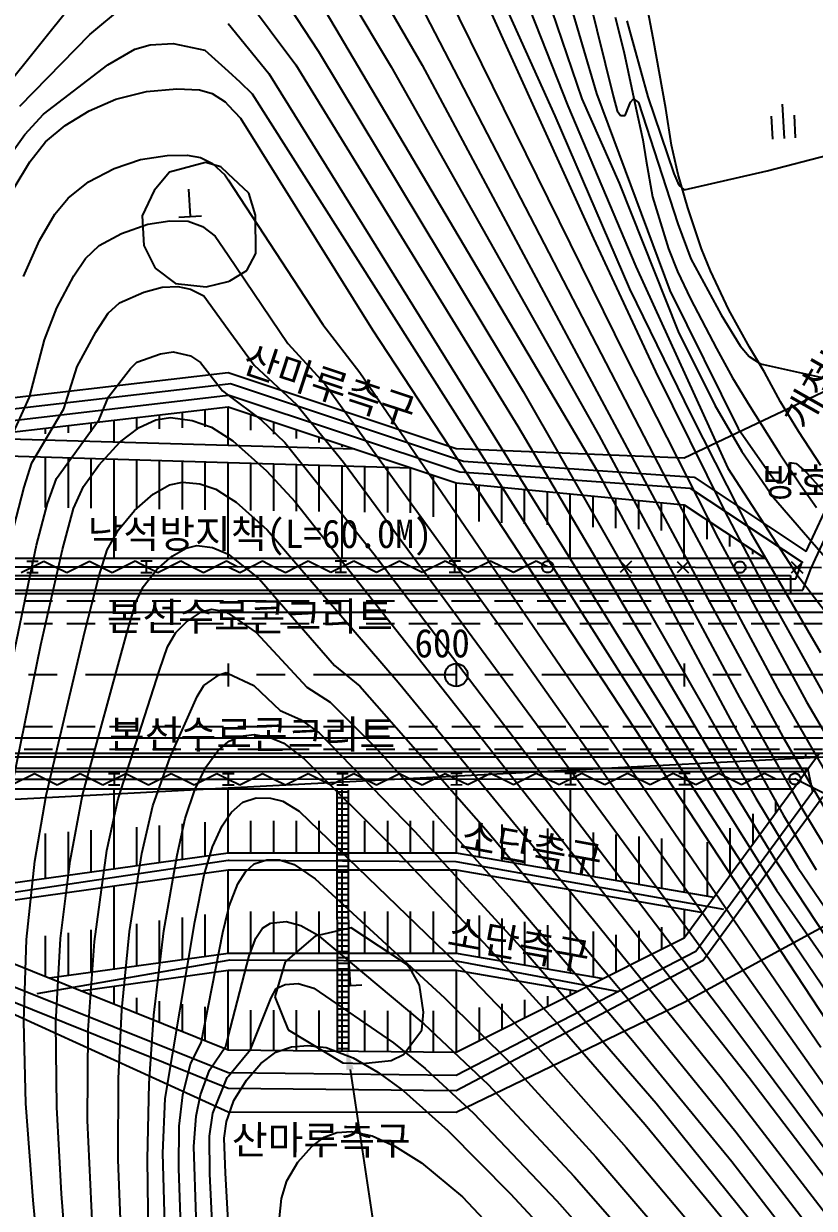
# Model space of a CAD drawing. Header units: millimetres. Extents: x 11366 to 12162, y 1103 to 1810.
# Drawn here: x 11708.9 to 11778.2, y 1427.5 to 1531.3 of the extents above; entities that cross this region are included whole.
import ezdxf
from ezdxf.xclip import XClip

# ---------------------------------------------------------------- set-up
doc = ezdxf.new("R2010")
doc.units = ezdxf.units.MM
doc.header["$LTSCALE"] = 10
doc.header["$MEASUREMENT"] = 0
doc.header["$XCLIPFRAME"] = 2
doc.linetypes.add('CENTER', pattern=[2, 1.25, -0.25, 0.25, -0.25])
doc.linetypes.add('HIDDEN', pattern=[0.375, 0.25, -0.125])
doc.layers.add('TZ-BASE', color=253, linetype='Continuous')
doc.layers.add('TZ-CABL', color=4, linetype='Continuous')
doc.styles.add('HANA', font='GulimChe.ttf')
doc.styles.get("Standard").update_dxf_attribs({"font": 'GulimChe.ttf'})
doc.linetypes.add('I_LINE', pattern='A,3.5,["I",Standard,S=1,R=0,X=-1,Y=-0.5],3.5', length=7)
doc.linetypes.add('ZIGZAG', pattern='A,0.0001,-0.2,[131,ltypeshp.shx,S=0.2,R=0,X=-0.2,Y=0],-0.4,[131,ltypeshp.shx,S=0.2,R=180,X=0.2,Y=0],-0.2', length=0.8001)

# ---------------------------------------------------------------- blocks, each defined once
blk = doc.blocks.new('JD-FFCG5FXDGD4XFS')
at = {"layer": 'TZ-BASE'}
for p, q in [((309.02, 70.06, 80), (313.78, 50.63, 80)), ((307.05, 68.8, 81), (312.3, 50.96, 81)), ((305.21, 67.45, 82), (311.02, 50.48, 82)), ((301.07, 65.82, 84), (308.65, 49, 84)), ((303.33, 66.3, 83), (309.78, 49.86, 83)), ((284.97, 64.22, 90), (307.88, 25.44, 90)), ((282.23, 63.28, 91), (287.94, 54.64, 91)), ((288.52, 62.97, 89), (294.3, 53.28, 89)), ((292.21, 61.72, 88), (297.01, 53.44, 88)), ((280.16, 61.2, 92), (285.94, 53.46, 92)), ((298.69, 60.72, 86), (314.85, 27.93, 86)), ((296.24, 59.94, 87), (320.64, 12.86, 87)), ((260.28, 51.25, 92), (266.43, 58.89, 92)), ((267.87, 56.12, 93), (270.83, 58.56, 93)), ((302.65, 58.89, 85), (312.05, 38.24, 85)), ((317.27, 55.8, 78.26), (316.71, 58.72, 78.26)), ((313.95, 57.64, 76.35), (314.7, 54.62, 76.35)), ((314.96, 57.3, 79), (316.8, 50.65, 79)), ((261.74, 49.83, 93), (267.87, 56.12, 93)), ((280, 57.08, 93), (283.57, 52.71, 93)), ((271.81, 54.84, 94), (273.18, 55.2, 94)), ((273.18, 55.2, 94), (275.17, 55.32, 94)), ((275.17, 55.32, 94), (277.96, 54.73, 94)), ((318.37, 49.62, 78.26), (317.27, 55.8, 78.26)), ((269.45, 53.46, 94), (271.81, 54.84, 94)), ((277.96, 54.73, 94), (280, 52.89, 94)), ((287.94, 54.64, 91), (305.88, 24.85, 91)), ((314.7, 54.62, 76.35), (315.76, 49.68, 76.35)), ((263.81, 49.13, 94), (269.45, 53.46, 94)), ((285.94, 53.46, 92), (305.4, 21.79, 92)), ((294.3, 53.28, 89), (312.51, 21.01, 89)), ((297.01, 53.44, 88), (322.29, 6.24, 88)), ((280, 52.89, 94), (281.03, 51.96, 94)), ((281.03, 51.96, 94), (282.11, 50.91, 94)), ((283.57, 52.71, 93), (322.16, -9.39, 93)), ((270.16, 50.44, 95), (272.84, 51.13, 95)), ((272.84, 51.13, 95), (275.51, 51.37, 95)), ((275.51, 51.37, 95), (277.5, 51.28, 95)), ((277.5, 51.28, 95), (278.61, 50.96, 95)), ((278.61, 50.96, 95), (279.74, 50.21, 95)), ((282.11, 50.91, 94), (320.96, -10.18, 94)), ((312.3, 50.96, 81), (318.73, 33.69, 81)), ((267.81, 49.42, 95), (270.16, 50.44, 95)), ((279.74, 50.21, 95), (280, 49.93, 95)), ((280, 49.93, 95), (281.09, 48.79, 95)), ((309.78, 49.86, 83), (315.74, 35.78, 83)), ((311.02, 50.48, 82), (314.28, 43.09, 82)), ((313.78, 50.63, 80), (314.12, 49.42, 80)), ((314.81, 49.02, 80), (315.27, 50.2, 80)), ((315.27, 50.2, 80), (315.56, 50.48, 80)), ((315.56, 50.48, 80), (315.98, 50.15, 80)), ((315.98, 50.15, 80), (319.44, 39.52, 80)), ((316.8, 50.65, 79), (319.07, 43.93, 79)), ((328.59, 50, 79), (328.75, 47.01, 79)), ((262.18, 47.36, 94), (263.81, 49.13, 94)), ((265.71, 48.14, 95), (267.81, 49.42, 95)), ((281.09, 48.79, 95), (292.67, 30.25, 95)), ((308.65, 49, 84), (315.2, 33.83, 84)), ((314.12, 49.42, 80), (314.42, 49.01, 80)), ((314.42, 49.01, 80), (314.81, 49.02, 80)), ((315.76, 49.68, 76.35), (316.36, 46.88, 76.35)), ((318.87, 46.41, 78.26), (318.37, 49.62, 78.26)), ((327.75, 46.95, 79), (327.65, 48.95, 79)), ((329.75, 47.06, 79), (329.65, 49.06, 79)), ((263.99, 46.7, 95), (265.71, 48.14, 95)), ((260.86, 45.5, 94), (262.18, 47.36, 94)), ((316.36, 46.88, 76.35), (316.67, 45.04, 76.35)), ((262.61, 44.97, 95), (263.99, 46.7, 95)), ((319.45, 43.84, 78.26), (318.87, 46.41, 78.26)), ((261.25, 42.68, 95), (262.61, 44.97, 95)), ((270.02, 44.38, 96), (272.31, 45.15, 96)), ((272.31, 45.15, 96), (274.66, 45.52, 96)), ((274.66, 45.52, 96), (276.41, 45.54, 96)), ((278.01, 44.9, 96.48), (274.86, 44.05, 96.48)), ((276.41, 45.54, 96), (277.59, 45.34, 96)), ((277.59, 45.34, 96), (278.62, 44.82, 96)), ((279.36, 44.51, 96.48), (278.01, 44.9, 96.48)), ((278.62, 44.82, 96), (279.71, 43.83, 96)), ((316.67, 45.04, 76.35), (317.21, 41.89, 76.35)), ((327.28, 44.16, 79), (332.67, 45.58, 79)), ((267.75, 43.2, 96), (270.02, 44.38, 96)), ((274.86, 44.05, 96.48), (273.51, 42.45, 96.48)), ((280, 43.91, 96.48), (279.36, 44.51, 96.48)), ((279.71, 43.83, 96), (280, 43.39, 96)), ((281.83, 42.21, 96.48), (280, 43.91, 96.48)), ((319.07, 43.93, 79), (319.52, 42.92, 79)), ((320.3, 40.94, 78.26), (319.45, 43.84, 78.26)), ((319.98, 42.51, 79), (327.28, 44.16, 79)), ((265.97, 41.79, 96), (267.75, 43.2, 96)), ((276.69, 40.18, 97.49), (276.56, 42.57, 97.49)), ((280, 43.39, 96), (288.31, 30.7, 96)), ((314.28, 43.09, 82), (319.46, 30.09, 82)), ((319.52, 42.92, 79), (319.98, 42.51, 79)), ((264.82, 40.37, 96), (265.97, 41.79, 96)), ((273.51, 42.45, 96.48), (272.48, 40.24, 96.48)), ((282.39, 40.28, 96.48), (281.83, 42.21, 96.48)), ((317.21, 41.89, 76.35), (318.6, 37.33, 76.35)), ((321.52, 37.33, 78.26), (320.3, 40.94, 78.26)), ((263.47, 38.06, 96), (264.82, 40.37, 96)), ((270.64, 38.69, 97), (272.97, 39.5, 97)), ((272.48, 40.24, 96.48), (272.62, 37.64, 96.48)), ((272.97, 39.5, 97), (274.9, 39.79, 97)), ((274.9, 39.79, 97), (276.49, 39.75, 97)), ((275.69, 40.12, 97.49), (277.68, 40.23, 97.49)), ((276.49, 39.75, 97), (277.75, 39.29, 97)), ((282.43, 36.94, 96.48), (282.39, 40.28, 96.48)), ((319.44, 39.52, 80), (320.56, 36.47, 80)), ((268.71, 37.63, 97), (270.64, 38.69, 97)), ((277.75, 39.29, 97), (278.86, 38.46, 97)), ((278.86, 38.46, 97), (280, 36.78, 97)), ((262.07, 34.92, 96), (263.47, 38.06, 96)), ((267.5, 36.49, 97), (268.71, 37.63, 97)), ((272.62, 37.64, 96.48), (273.62, 35.65, 96.48)), ((312.05, 38.24, 85), (317.48, 26.6, 85)), ((266.48, 34.98, 97), (267.5, 36.49, 97)), ((280, 36.78, 97), (285.24, 29.03, 97)), ((281.64, 35.45, 96.48), (282.43, 36.94, 96.48)), ((318.6, 37.33, 76.35), (319.39, 35.34, 76.35)), ((320.56, 36.47, 80), (323.23, 31.54, 80)), ((322.31, 35.4, 78.26), (321.52, 37.33, 78.26)), ((273.62, 35.65, 96.48), (275.4, 34.29, 96.48)), ((280.15, 34.52, 96.48), (281.64, 35.45, 96.48)), ((315.74, 35.78, 83), (323.83, 18.12, 83)), ((319.39, 35.34, 76.35), (320.55, 32.97, 76.35)), ((323.91, 32, 78.26), (322.31, 35.4, 78.26)), ((264.98, 32.18, 97), (266.48, 34.98, 97)), ((275.4, 34.29, 96.48), (278.08, 34, 96.48)), ((278.08, 34, 96.48), (280, 34.48, 96.48)), ((280, 34.48, 96.48), (280.15, 34.52, 96.48)), ((270.48, 32.6, 98), (272.6, 33.54, 98)), ((272.6, 33.54, 98), (274.23, 33.97, 98)), ((274.23, 33.97, 98), (275.6, 34.05, 98)), ((275.6, 34.05, 98), (276.7, 33.8, 98)), ((276.7, 33.8, 98), (277.86, 33.23, 98)), ((277.86, 33.23, 98), (280, 30.28, 98)), ((315.2, 33.83, 84), (320.59, 22.77, 84)), ((318.73, 33.69, 81), (324.72, 21.59, 81)), ((263.9, 29.37, 97), (264.98, 32.18, 97)), ((269.49, 31.7, 98), (270.48, 32.6, 98)), ((320.55, 32.97, 76.35), (322.83, 28.6, 76.35)), ((268.41, 30.04, 98), (269.49, 31.7, 98)), ((323.23, 31.54, 80), (324.9, 28.85, 80)), ((325.72, 28.73, 78.26), (323.91, 32, 78.26)), ((280, 30.28, 98), (282.29, 27.13, 98)), ((288.31, 30.7, 96), (291.55, 26.51, 96)), ((292.67, 30.25, 95), (340.01, -41.79, 95)), ((262.58, 24.34, 97), (263.9, 29.37, 97)), ((266.76, 27.02, 98), (268.41, 30.04, 98)), ((319.46, 30.09, 82), (322.68, 23.63, 82)), ((272, 27.42, 99), (274.08, 28.14, 99)), ((274.08, 28.14, 99), (275.19, 28.3, 99)), ((275.19, 28.3, 99), (276.69, 27.95, 99)), ((285.24, 29.03, 97), (288.49, 25.52, 97)), ((320, 19.02), (340, 28.52)), ((320, 19.02), (340, 28.52)), ((322.83, 28.6, 76.35), (324.24, 26.03, 76.35)), ((324.9, 28.85, 80), (325.69, 27.89, 80)), ((327.02, 26.53, 78.26), (325.72, 28.73, 78.26)), ((265.6, 23.31, 98), (266.76, 27.02, 98)), ((271.45, 26.86, 99), (272, 27.42, 99)), ((276.69, 27.95, 99), (277.57, 27.39, 99)), ((277.57, 27.39, 99), (279.52, 24.89, 99)), ((282.29, 27.13, 98), (285.99, 23.7, 98)), ((314.85, 27.93, 86), (322.96, 11.95, 86)), ((325.69, 27.89, 80), (326.68, 27.25, 80)), ((326.68, 27.25, 80), (332.21, 26.02, 80)), ((260, 24.17), (280, 26.5)), ((260, 24.17), (280, 26.5)), ((269.52, 24.37, 99), (271.45, 26.86, 99)), ((280, 26.5), (300, 19.84)), ((280, 26.5), (300, 19.84)), ((280, 26.5), (280, 26.5)), ((280, 26.5), (280, 26.5)), ((291.55, 26.51, 96), (331.98, -32.62, 96)), ((317.48, 26.6, 85), (323.46, 14.49, 85)), ((324.24, 26.03, 76.35), (325.76, 23.54, 76.35)), ((328.43, 23.92, 78.26), (327.02, 26.53, 78.26)), ((258.76, 23.04), (280, 25.52)), ((280, 25.52), (280.21, 25.54)), ((280.21, 25.54), (300.63, 18.74)), ((288.49, 25.52, 97), (304.15, 3.83, 97)), ((307.88, 25.44, 90), (312.27, 18.02, 90)), ((259.38, 22.1), (280, 24.51)), ((260.37, 19.42, 97), (262.58, 24.34, 97)), ((268.71, 22.38, 99), (269.52, 24.37, 99)), ((279.52, 24.89, 99), (280, 24.53, 99)), ((280, 24.53, 99), (282.91, 22.34, 99)), ((280, 24.51), (280.1, 24.52)), ((280.1, 24.52), (300.31, 17.79)), ((305.88, 24.85, 91), (326.28, -10.78, 91)), ((330.05, 21.31, 78.26), (328.43, 23.92, 78.26)), ((330.69, 10.82), (336.83, 24.07)), ((260, 21.17), (280, 23.5)), ((262.8, 18.6, 98), (265.6, 23.31, 98)), ((276, 21.64), (276, 23.04)), ((278, 21.73), (278, 23.27)), ((280, 20.13), (280, 23.5)), ((280, 20.13), (280, 23.5)), ((280, 23.5), (300, 16.84)), ((280, 23.5), (280, 23.5)), ((282, 21.45), (282, 22.84)), ((285.99, 23.7, 98), (290.11, 18.66, 98)), ((322.68, 23.63, 82), (325.04, 19.58, 82)), ((325.76, 23.54, 76.35), (328.39, 19.38, 76.35)), ((331.11, 9.35), (337.74, 23.65)), ((264.95, 17.21, 99), (268.71, 22.38, 99)), ((266, 21.21), (266, 21.87)), ((268, 21.29), (268, 22.1)), ((270, 20.43), (270, 22.34)), ((272, 21.47), (272, 22.57)), ((272.19, 21.67, 100), (273.66, 22.35, 100)), ((273.66, 22.35, 100), (274.95, 22.55, 100)), ((274, 21.56), (274, 22.8)), ((274.95, 22.55, 100), (276.84, 22.29, 100)), ((276.84, 22.29, 100), (278.55, 21.7, 100)), ((282.91, 22.34, 99), (284.97, 20.38, 99)), ((284, 21.09), (284, 22.17)), ((320.59, 22.77, 84), (325.84, 12.45, 84)), ((264, 21.12), (264, 21.64)), ((270.52, 20.39, 100), (272.19, 21.67, 100)), ((278.55, 21.7, 100), (280, 20.78, 100)), ((280, 20.78, 100), (280.43, 20.51, 100)), ((286, 20.73), (286, 21.5)), ((288, 20.37), (288, 20.84)), ((305.4, 21.79, 92), (324, -9.67, 92)), ((312.51, 21.01, 89), (324.85, -1.96, 89)), ((324.72, 21.59, 81), (327.03, 18.29, 81)), ((331.98, 18.34, 78.26), (330.05, 21.31, 78.26)), ((259.75, 20.73), (280, 20.13)), ((259.75, 20.73), (280, 20.13)), ((268.67, 18.39, 100), (270.52, 20.39, 100)), ((280, 20.13), (291.1, 19.8)), ((280, 20.13), (291.1, 19.8)), ((280.43, 20.51, 100), (283.36, 17.88, 100)), ((284.97, 20.38, 99), (292.78, 10.61, 99)), ((290, 20), (290, 20.17)), ((300, 19.84), (320, 19.02)), ((300, 19.84), (320, 19.02)), ((258.92, 19.25), (280, 18.63)), ((258.92, 19.25), (280, 18.63)), ((264, 14.67), (264, 19.1)), ((266, 14.64), (266, 19.04)), ((268, 14.61), (268, 18.98)), ((270, 10.23), (270, 18.93)), ((272, 14.55), (272, 18.87)), ((274, 14.52), (274, 18.81)), ((276, 14.49), (276, 18.75)), ((278, 14.46), (278, 18.69)), ((300.63, 18.74), (320.86, 17.34)), ((325.04, 19.58, 82), (327.81, 15.55, 82)), ((328.39, 19.38, 76.35), (330.2, 16.66, 76.35)), ((262.11, 16.45, 98), (262.8, 18.6, 98)), ((267.32, 16.51, 100), (268.67, 18.39, 100)), ((280, 10.23), (280, 18.63)), ((280, 10.23), (280, 18.63)), ((280, 18.63), (296.05, 18.16)), ((280, 18.63), (296.05, 18.16)), ((282, 14.41), (282, 18.57)), ((283.36, 17.88, 100), (285.89, 15.18, 100)), ((284, 14.38), (284, 18.51)), ((286, 14.35), (286, 18.45)), ((288, 14.32), (288, 18.4)), ((290, 10.23), (290, 18.34)), ((290.11, 18.66, 98), (320.37, -22.4, 98)), ((292, 14.26), (292, 18.28)), ((294, 14.23), (294, 18.22)), ((296, 14.2), (296, 18.17)), ((300.31, 17.79), (320.52, 16.37)), ((312.27, 18.02, 90), (324.01, -3.87, 90)), ((323.83, 18.12, 83), (329.88, 8.81, 83)), ((327.03, 18.29, 81), (327.95, 17.05, 81)), ((328.91, 17.1, 81), (329.2, 17.76, 81)), ((329.17, 18.29, 81), (329.26, 18.62, 81)), ((329.2, 17.76, 81), (329.17, 18.29, 81)), ((329.26, 18.62, 81), (329.8, 18.54, 81)), ((329.8, 18.54, 81), (330.7, 17.73, 81)), ((330.7, 17.73, 81), (338.53, 9.05, 81)), ((264.17, 15.01, 99), (264.95, 17.21, 99)), ((273.44, 15.85, 101), (274.87, 16.65, 101)), ((274.87, 16.65, 101), (275.99, 16.9, 101)), ((275.99, 16.9, 101), (277.51, 16.75, 101)), ((277.51, 16.75, 101), (278.92, 16.28, 101)), ((298, 13.87), (298, 17.51)), ((300, 10.23), (300, 16.84)), ((300, 16.84), (320, 14.91)), ((302, 13.44), (302, 16.65)), ((320.86, 17.34), (330.69, 10.82)), ((327.95, 17.05, 81), (328.17, 16.85, 81)), ((328.17, 16.85, 81), (328.6, 16.87, 81)), ((328.6, 16.87, 81), (328.91, 17.1, 81)), ((330.2, 16.66, 76.35), (331.59, 14.67, 76.35)), ((260.98, 12.04, 98), (262.11, 16.45, 98)), ((266.45, 14.6, 100), (267.32, 16.51, 100)), ((271.79, 14.42, 101), (273.44, 15.85, 101)), ((278.92, 16.28, 101), (280, 15.59, 101)), ((280, 15.59, 101), (280.72, 15.13, 101)), ((304, 13.34), (304, 16.45)), ((306, 13.25), (306, 16.26)), ((308, 13.15), (308, 16.07)), ((310, 10.23), (310, 15.88)), ((312, 12.96), (312, 15.68)), ((320.52, 16.37), (330.32, 9.87)), ((263.21, 11.37, 99), (264.17, 15.01, 99)), ((265.49, 10.98, 100), (266.45, 14.6, 100)), ((280.72, 15.13, 101), (283.43, 12.72, 101)), ((285.89, 15.18, 100), (325.66, -35.25, 100)), ((314, 12.86), (314, 15.49)), ((316, 12.77), (316, 15.3)), ((318, 12.67), (318, 15.1)), ((320, 10.23), (320, 14.91)), ((320, 14.91), (327.06, 10.23)), ((327.81, 15.55, 82), (335.44, 6.75, 82)), ((270.38, 12.72, 101), (271.79, 14.42, 101)), ((322, 11.91), (322, 13.59)), ((323.46, 14.49, 85), (327.53, 6.72, 85)), ((269.41, 10.95, 101), (270.38, 12.72, 101)), ((283.43, 12.72, 101), (294.91, -0.62, 101)), ((320.64, 12.86, 87), (328.38, -1.56, 87)), ((280, -9.9), (700, 12.04)), ((322.96, 11.95, 86), (330.71, -2.36, 86)), ((324, 11.25), (324, 12.26)), ((325.84, 12.45, 84), (331.95, 1.96, 84)), ((261.04, 1.01, 99), (263.21, 11.37, 99)), ((263.59, 2.64, 100), (265.49, 10.98, 100)), ((268.7, 8.71, 101), (269.41, 10.95, 101)), ((273.75, 9.25, 102), (275.11, 10.41, 102)), ((275.11, 10.41, 102), (276.33, 11.11, 102)), ((276.33, 11.11, 102), (277.27, 11.34, 102)), ((277.27, 11.34, 102), (278.64, 11.17, 102)), ((278.64, 11.17, 102), (279.96, 10.61, 102)), ((279.96, 10.61, 102), (280, 10.58, 102)), ((280, 10.58, 102), (282.73, 8.41, 102)), ((292.78, 10.61, 99), (323.9, -30.25, 99)), ((326, 10.58), (326, 10.93)), ((253.84, 10.23), (280, 10.23)), ((263.85, 9.95), (261.85, 8.95)), ((263.35, 9.95), (262.35, 9.95)), ((262.85, 8.95), (262.85, 9.95)), ((264.85, 9.45), (263.85, 9.95)), ((265.85, 8.95), (264.85, 9.45)), ((267.85, 9.95), (265.85, 8.95)), ((268.85, 9.45), (267.85, 9.95)), ((269.85, 8.95), (268.85, 9.45)), ((271.85, 9.96), (269.85, 8.95)), ((272.85, 9.46), (271.85, 9.96)), ((273.35, 9.96), (272.35, 9.96)), ((272.85, 8.96), (272.85, 9.96)), ((273.85, 8.96), (272.85, 9.46)), ((275.85, 9.96), (273.85, 8.96)), ((276.85, 9.46), (275.85, 9.96)), ((277.85, 8.96), (276.85, 9.46)), ((279.85, 9.96), (277.85, 8.96)), ((280.85, 9.46), (279.85, 9.96)), ((280, 10.23), (327.06, 10.23)), ((281.02, 8.96), (280.02, 9.46)), ((283.02, 9.96), (281.02, 8.96)), ((284.02, 9.46), (283.02, 9.96)), ((285.02, 8.96), (284.02, 9.46)), ((287.02, 9.97), (285.02, 8.96)), ((288.02, 9.47), (287.02, 9.97)), ((289.02, 8.97), (288.02, 9.47)), ((291.02, 9.97), (289.02, 8.97)), ((290.38, 9.97), (289.38, 9.97)), ((289.88, 8.97), (289.88, 9.97)), ((292.02, 9.47), (291.02, 9.97)), ((293.02, 8.97), (292.02, 9.47)), ((295.02, 9.97), (293.02, 8.97)), ((296.02, 9.47), (295.02, 9.97)), ((297.02, 8.97), (296.02, 9.47)), ((299.02, 9.97), (297.02, 8.97)), ((300.02, 9.47), (299.02, 9.97)), ((300.38, 9.97), (299.38, 9.97)), ((299.88, 8.97), (299.88, 9.97)), ((301.02, 8.97), (300.02, 9.47)), ((303.02, 9.98), (301.02, 8.97)), ((304.02, 9.48), (303.02, 9.98)), ((305.02, 8.98), (304.02, 9.48)), ((307.02, 9.98), (305.02, 8.98)), ((308.02, 9.48), (307.02, 9.98)), ((314.38, 9.97), (315.38, 8.96)), ((315.38, 9.96), (314.38, 8.97)), ((320.38, 9.95), (319.38, 8.95)), ((319.38, 9.95), (320.38, 8.95)), ((329.38, 9.93), (330.38, 8.92)), ((330.38, 9.92), (329.38, 8.93)), ((329.77, 8.43), (330.32, 9.87)), ((330.38, 7.43), (331.11, 9.35)), ((252.82, 8.43), (280, 8.43)), ((252.99, 8.73), (280, 8.73)), ((263.35, 8.95), (262.35, 8.95)), ((267.44, 3.8, 101), (268.7, 8.71, 101)), ((273.35, 8.96), (272.35, 8.96)), ((272.56, 7.71, 102), (273.75, 9.25, 102)), ((280, 8.73), (329.32, 8.73)), ((280, 8.43), (329.77, 8.43)), ((282.73, 8.41, 102), (289.34, 0.83, 102)), ((290.38, 8.97), (289.38, 8.97)), ((300.38, 8.97), (299.38, 8.97)), ((329.32, 8.73), (329.32, 7.13)), ((329.88, 8.81, 83), (335.62, 1.3, 83)), ((252.62, 7.43), (280, 7.43)), ((271.95, 6.43, 102), (272.56, 7.71, 102)), ((280, 7.43), (330.38, 7.43)), ((0, 7.11), (280, 7.13)), ((271.11, 3.65, 102), (271.95, 6.43, 102)), ((280, 7.13), (601.06, 7.14)), ((322.29, 6.24, 88), (328.64, -5.41, 88)), ((327.53, 6.72, 85), (333.45, -3.89, 85)), ((276.36, 4.67, 103), (277.68, 5.52, 103)), ((277.68, 5.52, 103), (278.54, 5.78, 103)), ((278.54, 5.78, 103), (279.77, 5.56, 103)), ((279.77, 5.56, 103), (280, 5.41, 103)), ((280, 5.41, 103), (282.47, 3.71, 103)), ((275.42, 3.72, 103), (276.36, 4.67, 103)), ((264.05, -10.57, 101), (267.44, 3.8, 101)), ((267.23, -10.54, 102), (271.11, 3.65, 102)), ((274.7, 2.46, 103), (275.42, 3.72, 103)), ((282.47, 3.71, 103), (286.89, -1.07, 103)), ((304.15, 3.83, 97), (334.41, -38.99, 97)), ((260.42, -12.88, 100), (263.59, 2.64, 100)), ((274, 0.42, 103), (274.7, 2.46, 103)), ((270.35, -10.84, 103), (274, 0.42, 103)), ((277.86, -0.91, 104), (279.23, 0.01, 104)), ((279.23, 0.01, 104), (279.82, 0.21, 104)), ((279.82, 0.21, 104), (280, 0.13, 104)), ((280, 1), (280, -1)), ((280, 1), (280, -1)), ((280, 0.13, 104), (282.26, -0.93, 104)), ((289.34, 0.83, 102), (291.55, -0.97, 102)), ((300, 1), (300, -1)), ((320, 1), (320, -1)), ((277.3, -1.88, 104), (277.86, -0.91, 104)), ((282.26, -0.93, 104), (284.56, -3.11, 104)), ((291.55, -0.97, 102), (302.59, -13.55, 102)), ((294.91, -0.62, 101), (312.05, -21.44, 101)), ((274.91, -7.2, 104), (277.3, -1.88, 104)), ((286.89, -1.07, 103), (288.95, -2.37, 103)), ((324.85, -1.96, 89), (330.21, -11.52, 89)), ((328.38, -1.56, 87), (333.97, -11.28, 87)), ((288.95, -2.37, 103), (293.02, -6.44, 103)), ((330.71, -2.36, 86), (336.81, -12.76, 86)), ((284.56, -3.11, 104), (286.34, -3.89, 104)), ((286.34, -3.89, 104), (287.98, -5.07, 104)), ((324.01, -3.87, 90), (328.7, -12.31, 90)), ((287.98, -5.07, 104), (296.36, -13.7, 104)), ((279.1, -6.64, 105), (280, -5.87, 105)), ((280, -5.87, 105), (280.08, -5.8, 105)), ((280.08, -5.8, 105), (281.09, -5.35, 105)), ((281.09, -5.35, 105), (282.29, -5.23, 105)), ((282.29, -5.23, 105), (283.69, -5.47, 105)), ((283.69, -5.47, 105), (284.88, -5.97, 105)), ((284.88, -5.97, 105), (286.67, -7.35, 105)), ((328.64, -5.41, 88), (333.95, -14.52, 88)), ((280, -6.87), (0, -6.88)), ((212, -7.17), (280, -7.17)), ((273.39, -11.46, 104), (274.91, -7.2, 104)), ((278.04, -8.08, 105), (279.1, -6.64, 105)), ((600.89, -6.85), (280, -6.87)), ((280, -7.17), (331.61, -7.17)), ((293.02, -6.44, 103), (304.85, -19.64, 103)), ((320, -23.02), (331.83, -6.87)), ((330.66, -7.17), (330.66, -6.87)), ((212, -8.17), (280, -8.17)), ((277.09, -10.05, 105), (278.04, -8.08, 105)), ((280, -8.17), (330.8, -8.17)), ((286.67, -7.35, 105), (294.41, -15.06, 105)), ((330.66, -8.47), (330.66, -8.17)), ((330.8, -8.17), (331.23, -10.23)), ((212, -8.47), (280, -8.47)), ((261.02, -9.62), (263.02, -8.62)), ((263.02, -8.62), (264.02, -9.12)), ((264.02, -9.12), (265.02, -9.62)), ((265.02, -9.62), (267.02, -8.62)), ((267.02, -8.62), (268.02, -9.12)), ((268.02, -9.12), (269.02, -9.62)), ((269.02, -9.62), (271.02, -8.62)), ((269.52, -8.62), (270.52, -8.62)), ((270.02, -8.62), (270.02, -9.62)), ((271.02, -8.62), (272.02, -9.12)), ((272.02, -9.12), (273.02, -9.62)), ((273.02, -9.62), (275.02, -8.62)), ((275.02, -8.62), (276.02, -9.12)), ((276.02, -9.12), (277.02, -9.62)), ((277.02, -9.62), (279.02, -8.62)), ((279.02, -8.62), (280.02, -9.12)), ((279.52, -8.62), (280.52, -8.62)), ((280, -8.47), (330.66, -8.47)), ((280.02, -8.62), (280.02, -9.62)), ((280.02, -9.12), (281.02, -9.62)), ((281.02, -9.62), (283.02, -8.62)), ((283.02, -8.62), (284.02, -9.12)), ((284.02, -9.12), (285.02, -9.62)), ((285.02, -9.62), (287.02, -8.62)), ((287.02, -8.62), (288.02, -9.12)), ((288.02, -9.12), (289.02, -9.62)), ((289.02, -9.62), (291.02, -8.62)), ((289.52, -8.62), (290.52, -8.62)), ((290.02, -8.62), (290.02, -9.62)), ((291.02, -8.62), (292.02, -9.12)), ((292.02, -9.12), (293.02, -9.62)), ((293.02, -9.62), (295.02, -8.62)), ((295.02, -8.62), (296.02, -9.12)), ((296.02, -9.12), (297.02, -9.62)), ((297.02, -9.62), (299.02, -8.62)), ((299.02, -8.62), (300.02, -9.12)), ((299.52, -8.62), (300.52, -8.61)), ((300.02, -8.62), (300.02, -9.62)), ((300.02, -9.12), (301.02, -9.61)), ((301.02, -9.61), (303.02, -8.61)), ((303.02, -8.61), (304.02, -9.11)), ((304.02, -9.11), (305.02, -9.61)), ((305.02, -9.61), (307.02, -8.61)), ((307.02, -8.61), (308.02, -9.11)), ((308.02, -9.11), (309.02, -9.61)), ((309.02, -9.61), (311.02, -8.61)), ((309.52, -8.61), (310.52, -8.61)), ((310.02, -8.61), (310.02, -9.61)), ((311.02, -8.61), (312.02, -9.11)), ((312.02, -9.11), (313.02, -9.61)), ((313.02, -9.61), (315.02, -8.61)), ((315.02, -8.61), (316.02, -9.11)), ((316.02, -9.11), (317.02, -9.61)), ((317.02, -9.61), (319.02, -8.61)), ((319.02, -8.61), (320.02, -9.11)), ((319.52, -8.61), (320.52, -8.61)), ((320.02, -8.61), (320.02, -9.61)), ((320.02, -9.11), (321.02, -9.61)), ((321.02, -9.61), (323.02, -8.61)), ((323.02, -8.61), (324.02, -9.11)), ((324.02, -9.11), (325.02, -9.61)), ((325.02, -9.61), (327.02, -8.61)), ((327.02, -8.61), (328.02, -9.11)), ((0, -24.52), (280, -9.9)), ((233.23, -9.97), (280, -9.97)), ((269.52, -9.62), (270.52, -9.62)), ((270, -16.97), (270, -9.97)), ((276.23, -12.57, 105), (277.09, -10.05, 105)), ((279.52, -9.62), (280.52, -9.62)), ((280, -15.57), (280, -9.97)), ((280, -15.57), (280, -9.97)), ((280, -9.97), (329.56, -9.97)), ((289.52, -9.62), (290.52, -9.62)), ((289.52, -9.97), (289.55, -32.94)), ((289.52, -10.24), (290.52, -10.24)), ((290, -15.57), (290, -9.97)), ((290.52, -9.97), (290.55, -32.95)), ((299.52, -9.62), (300.52, -9.61)), ((300, -9.97), (300, -15.57)), ((309.52, -9.61), (310.52, -9.61)), ((310, -9.97), (310, -17.29)), ((319.52, -9.61), (320.52, -9.61)), ((320, -9.97), (320, -19.02)), ((320.96, -10.18, 94), (329.65, -23.61, 94)), ((321, -24.2), (331.23, -10.23)), ((322.16, -9.39, 93), (328.09, -18.86, 93)), ((324, -9.67, 92), (328.07, -16.38, 92)), ((263.05, -16.3, 101), (264.05, -10.57, 101)), ((266.14, -16.3, 102), (267.23, -10.54, 102)), ((269.38, -15.39, 103), (270.35, -10.84, 103)), ((280.29, -12.02, 106), (281.28, -11.15, 106)), ((281.28, -11.15, 106), (282.45, -10.77, 106)), ((282.45, -10.77, 106), (283.72, -10.78, 106)), ((283.72, -10.78, 106), (284.79, -11.07, 106)), ((284.79, -11.07, 106), (286.22, -11.92, 106)), ((289.52, -10.74), (290.52, -10.74)), ((289.52, -11.24), (290.52, -11.24)), ((321.66, -24.98), (332.15, -10.66)), ((326.28, -10.78, 91), (329.92, -16.83, 91)), ((328, -10.94), (328, -12.1)), ((272.45, -15.64, 104), (273.39, -11.46, 104)), ((279.47, -13.21, 106), (280, -12.44, 106)), ((280, -12.44, 106), (280.29, -12.02, 106)), ((286.22, -11.92, 106), (300.78, -25.97, 106)), ((289.52, -11.74), (290.52, -11.74)), ((289.52, -12.24), (290.52, -12.24)), ((326, -12.18), (326, -14.83)), ((328.7, -12.31, 90), (331.57, -17.08, 90)), ((330.21, -11.52, 89), (333.19, -16.47, 89)), ((272, -16.69), (272, -13.33)), ((274, -16.41), (274, -13.19)), ((275.53, -15.79, 105), (276.23, -12.57, 105)), ((276, -16.13), (276, -13.05)), ((278, -15.85), (278, -12.91)), ((278.64, -15.05, 106), (279.47, -13.21, 106)), ((282, -15.57), (282, -12.77)), ((284, -15.57), (284, -12.77)), ((286, -15.57), (286, -12.77)), ((288, -15.57), (288, -12.77)), ((289.52, -12.74), (290.52, -12.74)), ((289.52, -13.24), (290.52, -13.24)), ((292, -15.57), (292, -12.77)), ((294, -15.57), (294, -12.77)), ((296, -15.57), (296, -12.77)), ((298, -15.57), (298, -12.77)), ((302, -12.94), (302, -15.91)), ((304, -13.11), (304, -16.26)), ((306, -13.29), (306, -16.6)), ((308, -13.46), (308, -16.95)), ((324, -13.42), (324, -17.56)), ((264, -17.81), (264, -13.89)), ((266, -17.53), (266, -13.75)), ((268, -17.25), (268, -13.61)), ((289.52, -13.74), (290.52, -13.74)), ((289.52, -14.24), (290.52, -14.24)), ((296.36, -13.7, 104), (306.27, -24.53, 104)), ((302.59, -13.55, 102), (314.83, -28.11, 102)), ((312, -13.8), (312, -17.64)), ((314, -13.98), (314, -17.98)), ((316, -14.15), (316, -18.33)), ((318, -14.32), (318, -18.67)), ((252.3, -19.45), (280, -15.57)), ((268.28, -23.36, 103), (269.38, -15.39, 103)), ((277.91, -17.5, 106), (278.64, -15.05, 106)), ((280, -15.57), (300, -15.57)), ((289.52, -14.74), (290.52, -14.74)), ((289.53, -15.24), (290.53, -15.24)), ((294.41, -15.06, 105), (302.43, -23.46, 105)), ((322, -14.66), (322, -19.36)), ((251.58, -20.48), (280, -16.23)), ((262.32, -23.17, 101), (263.05, -16.3, 101)), ((265.31, -23.09, 102), (266.14, -16.3, 102)), ((271.37, -22.48, 104), (272.45, -15.64, 104)), ((274.38, -22.41, 105), (275.53, -15.79, 105)), ((280, -16.23), (280.1, -16.22)), ((280.1, -16.22), (299.96, -16.34)), ((281.54, -17.24, 107), (282.3, -16.55, 107)), ((282.3, -16.55, 107), (283.4, -16.21, 107)), ((283.4, -16.21, 107), (284.52, -16.2, 107)), ((284.52, -16.2, 107), (285.78, -16.61, 107)), ((289.53, -15.74), (290.53, -15.74)), ((289.53, -16.24), (290.53, -16.24)), ((299.96, -16.34), (323.44, -20.52)), ((300, -15.57), (322.6, -19.47)), ((328.07, -16.38, 92), (332.44, -22.98, 92)), ((254.09, -20.7), (280, -17.07)), ((277.09, -21.63, 106), (277.91, -17.5, 106)), ((280, -24.36), (280, -17.07)), ((280, -24.36), (280, -17.07)), ((280, -17.07), (300, -17.07)), ((280.86, -18.29, 107), (281.54, -17.24, 107)), ((285.78, -16.61, 107), (287.64, -17.86, 107)), ((289.53, -16.74), (290.53, -16.74)), ((289.53, -17.24), (290.53, -17.24)), ((290, -24.36), (290, -17.07)), ((300, -17.07), (300, -24.36)), ((300, -17.07), (321.63, -20.8)), ((329.92, -16.83, 91), (334.19, -23.14, 91)), ((270, -25.76), (270, -18.47)), ((280.09, -20.27, 107), (280.86, -18.29, 107)), ((287.64, -17.86, 107), (298.97, -28.28, 107)), ((289.53, -17.74), (290.53, -17.74)), ((289.53, -18.24), (290.53, -18.24)), ((320, -28.68), (340, -17.78)), ((320, -28.68), (340, -17.78)), ((289.53, -18.74), (290.53, -18.74)), ((289.53, -19.24), (290.53, -19.24)), ((304.85, -19.64, 103), (315.47, -32.03, 103)), ((310, -18.79), (310, -26.08)), ((328.09, -18.86, 93), (361.17, -66.57, 93)), ((279.54, -22.56, 107), (280, -20.63, 107)), ((280, -20.63, 107), (280.09, -20.27, 107)), ((282, -24.36), (282, -20.71)), ((284, -24.36), (284, -20.71)), ((286, -24.36), (286, -20.71)), ((288, -24.36), (288, -20.71)), ((289.53, -19.74), (290.53, -19.74)), ((289.53, -20.24), (290.53, -20.24)), ((289.53, -20.74), (290.53, -20.74)), ((292, -24.36), (292, -20.71)), ((294, -24.36), (294, -20.71)), ((296, -24.36), (296, -20.71)), ((298, -24.36), (298, -20.71)), ((320, -20.52), (320, -23.02)), ((272, -25.48), (272, -21.79)), ((274, -25.2), (274, -21.52)), ((274.49, -37.11, 106), (277.09, -21.63, 106)), ((276, -24.92), (276, -21.25)), ((278, -24.64), (278, -20.98)), ((283.01, -22.19, 108), (283.71, -21.76, 108)), ((283.71, -21.76, 108), (285.08, -21.6, 108)), ((285.08, -21.6, 108), (286.37, -21.95, 108)), ((289.53, -21.24), (290.53, -21.24)), ((289.54, -21.74), (290.54, -21.74)), ((302, -21.06), (302, -24.7)), ((304, -21.34), (304, -25.05)), ((306, -21.62), (306, -25.39)), ((312.05, -21.44, 101), (323.22, -35.29, 101)), ((266, -26.32), (266, -22.6)), ((268, -26.04), (268, -22.33)), ((270.68, -29.35, 104), (271.37, -22.48, 104)), ((273.49, -29.81, 105), (274.38, -22.41, 105)), ((277.63, -32.23, 107), (279.54, -22.56, 107)), ((282.43, -23.05, 108), (283.01, -22.19, 108)), ((286.37, -21.95, 108), (287.83, -22.77, 108)), ((290.78, -22.15, 108.17), (287.63, -22.88, 108.17)), ((287.83, -22.77, 108), (297.16, -30.57, 108)), ((289.54, -22.24), (290.54, -22.24)), ((289.54, -22.74), (290.54, -22.74)), ((295.67, -25.37, 108.17), (290.78, -22.15, 108.17)), ((308, -21.91), (308, -25.74)), ((312, -22.47), (312, -26.43)), ((314, -22.76), (314, -26.03)), ((316, -22.43), (316, -25.02)), ((318, -22.1), (318, -24.02)), ((320.37, -22.4, 98), (335.56, -43.29, 98)), ((262.08, -30.36, 101), (262.32, -23.17, 101)), ((264, -26.42), (264, -22.87)), ((264.91, -30.47, 102), (265.31, -23.09, 102)), ((267.73, -31.11, 103), (268.28, -23.36, 103)), ((281.84, -24.62, 108), (282.43, -23.05, 108)), ((287.63, -22.88, 108.17), (285, -25.12, 108.17)), ((289.54, -23.24), (290.54, -23.24)), ((289.54, -23.74), (290.54, -23.74)), ((300, -33.05), (320, -23.02)), ((302.43, -23.46, 105), (309.12, -30.79, 105)), ((329.65, -23.61, 94), (371.18, -85.02, 94)), ((260, -24.82), (280, -32.84)), ((264.33, -26.55), (280, -24.36)), ((280, -24.36), (280, -24.36)), ((280, -24.36), (300, -24.36)), ((280, -31.71, 108), (281.84, -24.62, 108)), ((289.54, -24.24), (290.54, -24.24)), ((289.54, -24.74), (290.54, -24.74)), ((290.72, -27.21, 109.23), (290.6, -24.82, 109.23)), ((300, -35.05), (321, -24.2)), ((300, -24.36), (312.89, -26.58)), ((306.27, -24.53, 104), (317.52, -37.53, 104)), ((263.25, -27.9), (280, -24.98)), ((267.1, -27.67), (280, -25.86)), ((280, -24.98), (280.11, -24.96)), ((280, -32.84), (280, -25.86)), ((280, -32.84), (280, -25.86)), ((280, -25.86), (280, -25.86)), ((280, -25.86), (300, -25.86)), ((280.11, -24.96), (300.13, -25.08)), ((285, -25.12, 108.17), (284.11, -28.21, 108.17)), ((289.54, -25.24), (290.54, -25.24)), ((289.54, -25.74), (290.54, -25.74)), ((290, -32.94), (290, -25.86)), ((296.09, -25.93, 108.17), (295.67, -25.37, 108.17)), ((296.77, -27.17, 108.17), (296.09, -25.93, 108.17)), ((300, -36.4), (321.66, -24.98)), ((300, -25.86), (300, -33.05)), ((300, -25.86), (310.67, -27.7)), ((300.13, -25.08), (314.25, -27.74)), ((260, -26.82), (280, -34.84)), ((289.54, -26.24), (290.54, -26.24)), ((289.54, -26.74), (290.54, -26.74)), ((300.78, -25.97, 106), (306.94, -32.41, 106)), ((268, -28.03), (268, -27.78)), ((270, -28.83), (270, -27.26)), ((283.79, -28.3, 109), (284.22, -27.46, 109)), ((284.22, -27.46, 109), (285.01, -27.11, 109)), ((285.01, -27.11, 109), (286.13, -27.04, 109)), ((286.13, -27.04, 109), (287.51, -27.44, 109)), ((287.51, -27.44, 109), (294.49, -32.24, 109)), ((289.54, -27.24), (290.54, -27.24)), ((289.55, -27.74), (290.55, -27.74)), ((289.72, -27.26, 109.23), (291.72, -27.16, 109.23)), ((297.13, -29.55, 108.17), (296.77, -27.17, 108.17)), ((310, -27.58), (310, -28.03)), ((260, -28.17), (280, -36.19)), ((272, -29.63), (272, -28.3)), ((274, -30.43), (274, -28.57)), ((276, -31.23), (276, -28.83)), ((281.96, -32.81, 109), (283.79, -28.3, 109)), ((284.11, -28.21, 108.17), (285.27, -31.09, 108.17)), ((289.55, -28.24), (290.55, -28.24)), ((289.55, -28.74), (290.55, -28.74)), ((298.97, -28.28, 107), (304.79, -34.05, 107)), ((300, -38.31), (320, -28.68)), ((300, -38.31), (320, -28.68)), ((304, -28.8), (304, -31.04)), ((306, -28.47), (306, -30.04)), ((308, -28.14), (308, -29.04)), ((314.83, -28.11, 102), (324.51, -40.03, 102)), ((260, -29.17), (280, -38.29)), ((260, -29.17), (280, -38.29)), ((270.39, -35.37, 104), (270.68, -29.35, 104)), ((273.08, -35.78, 105), (273.49, -29.81, 105)), ((278, -32.04), (278, -29.09)), ((282, -32.86), (282, -29.36)), ((284, -32.88), (284, -29.37)), ((286, -32.9), (286, -29.38)), ((288, -32.92), (288, -29.39)), ((289.55, -29.24), (290.55, -29.24)), ((289.55, -29.74), (290.55, -29.74)), ((292, -32.96), (292, -29.41)), ((294, -32.98), (294, -29.42)), ((296, -33.01), (296, -29.43)), ((297, -31.11, 108.17), (297.13, -29.55, 108.17)), ((298, -33.03), (298, -29.44)), ((302, -29.13), (302, -32.05)), ((262.26, -37.56, 101), (262.08, -30.36, 101)), ((264.97, -37.88, 102), (264.91, -30.47, 102)), ((267.68, -39.05, 103), (267.73, -31.11, 103)), ((285.27, -31.09, 108.17), (290.06, -33.99, 108.17)), ((289.55, -30.24), (290.55, -30.24)), ((289.55, -30.74), (290.55, -30.74)), ((295.37, -33.24, 108.17), (297, -31.11, 108.17)), ((297.16, -30.57, 108), (302.81, -35.88, 108)), ((309.12, -30.79, 105), (316.57, -39.38, 105)), ((323.9, -30.25, 99), (336.15, -46.63, 99)), ((279.79, -32.52, 108), (280, -31.71, 108)), ((289.55, -31.24), (290.55, -31.24)), ((289.55, -31.74), (290.55, -31.74)), ((315.47, -32.03, 103), (324.16, -42.64, 103)), ((276.71, -34.06, 107), (277.63, -32.23, 107)), ((278.36, -34.64, 108), (279.79, -32.52, 108)), ((280, -35.18, 109), (281.96, -32.81, 109)), ((280, -32.84), (280, -32.84)), ((280, -32.84), (300, -33.05)), ((282.86, -34.04, 110), (284.19, -33.06, 110)), ((284.19, -33.06, 110), (285.56, -32.57, 110)), ((285.56, -32.57, 110), (287, -32.45, 110)), ((287, -32.45, 110), (288.6, -32.63, 110)), ((288.6, -32.63, 110), (290.96, -33.54, 110)), ((289.55, -32.24), (290.55, -32.24)), ((289.55, -32.74), (290.55, -32.74)), ((294.49, -32.24, 109), (297.29, -34.47, 109)), ((306.94, -32.41, 106), (314.91, -41.4, 106)), ((276.02, -36.79, 107), (276.71, -34.06, 107)), ((281.61, -35.51, 110), (282.86, -34.04, 110)), ((290.06, -33.99, 108.17), (291.82, -34.03, 108.17)), ((290.96, -33.54, 110), (293.14, -34.79, 110)), ((291.82, -34.03, 108.17), (294.31, -33.78, 108.17)), ((294.31, -33.78, 108.17), (295.37, -33.24, 108.17)), ((304.79, -34.05, 107), (312.25, -42.23, 107)), ((277.57, -36.78, 108), (278.36, -34.64, 108)), ((278.65, -38.4, 109), (279.92, -35.28, 109)), ((279.92, -35.28, 109), (280, -35.18, 109)), ((280, -34.84), (280, -34.84)), ((280, -34.84), (300, -35.05)), ((290.69, -34.58), (293.23, -51.3)), ((293.14, -34.79, 110), (295.39, -36.43, 110)), ((297.29, -34.47, 109), (301.52, -38.39, 109)), ((325.66, -35.25, 100), (337.38, -50.67, 100)), ((270.37, -42.47, 104), (270.39, -35.37, 104)), ((272.93, -42.41, 105), (273.08, -35.78, 105)), ((280, -36.19), (280, -36.19)), ((280, -36.19), (300, -36.4)), ((280.51, -37.29, 110), (281.61, -35.51, 110)), ((302.81, -35.88, 108), (310.35, -43.94, 108)), ((323.22, -35.29, 101), (334.79, -50.32, 101)), ((274.29, -41.89, 106), (274.49, -37.11, 106)), ((275.72, -39.52, 107), (276.02, -36.79, 107)), ((277.19, -38.66, 108), (277.57, -36.78, 108)), ((280, -38.71, 110), (280.51, -37.29, 110)), ((295.39, -36.43, 110), (299.27, -39.91, 110)), ((262.9, -46.01, 101), (262.26, -37.56, 101)), ((265.38, -45.45, 102), (264.97, -37.88, 102)), ((278.36, -40.42, 109), (278.65, -38.4, 109)), ((280, -38.29), (280, -38.29)), ((280, -38.29), (300, -38.31)), ((280, -38.29), (280, -38.29)), ((280, -38.29), (300, -38.31)), ((301.52, -38.39, 109), (308.83, -46.08, 109)), ((317.52, -37.53, 104), (327.85, -50.31, 104)), ((268.11, -48.39, 103), (267.68, -39.05, 103)), ((276.99, -41.3, 108), (277.19, -38.66, 108)), ((279.65, -40.59, 110), (279.86, -39.11, 110)), ((279.86, -39.11, 110), (280, -38.71, 110)), ((316.57, -39.38, 105), (324.53, -49.03, 105)), ((275.67, -43.24, 107), (275.72, -39.52, 107)), ((278.41, -43.71, 109), (278.36, -40.42, 109)), ((288.43, -40.5, 111), (289.53, -40.09, 111)), ((289.53, -40.09, 111), (290.83, -39.99, 111)), ((290.83, -39.99, 111), (292.62, -40.37, 111)), ((292.62, -40.37, 111), (294.62, -41.27, 111)), ((299.27, -39.91, 110), (304.74, -45.42, 110)), ((324.51, -40.03, 102), (335.33, -54.05, 102)), ((277.19, -47.5, 108), (276.99, -41.3, 108)), ((279.77, -43.65, 110), (279.65, -40.59, 110)), ((286.12, -42.7, 111), (287.35, -41.31, 111)), ((287.35, -41.31, 111), (288.43, -40.5, 111)), ((294.62, -41.27, 111), (296.96, -42.74, 111)), ((314.91, -41.4, 106), (322.66, -50.61, 106)), ((270.69, -50.76, 104), (270.37, -42.47, 104)), ((273.04, -49.43, 105), (272.93, -42.41, 105)), ((274.48, -49.62, 106), (274.29, -41.89, 106)), ((312.25, -42.23, 107), (320.36, -51.64, 107)), ((275.98, -51.87, 107), (275.67, -43.24, 107)), ((285.16, -44.33, 111), (286.12, -42.7, 111)), ((296.96, -42.74, 111), (300.54, -45.72, 111)), ((324.16, -42.64, 103), (334.57, -56.03, 103)), ((280.27, -82.45, 109), (278.41, -43.71, 109)), ((280, -47.82, 110), (279.77, -43.65, 110)), ((284.68, -45.87, 111), (285.16, -44.33, 111)), ((310.35, -43.94, 108), (318.08, -52.72, 108)), ((268.31, -80.67, 102), (265.38, -45.45, 102)), ((304.74, -45.42, 110), (312.78, -54.06, 110)), ((266.37, -82.85, 101), (262.9, -46.01, 101)), ((284.51, -47.55, 111), (284.68, -45.87, 111)), ((300.54, -45.72, 111), (314.99, -61.03, 111)), ((308.83, -46.08, 109), (318.78, -57.24, 109))]:
    blk.add_line(p, q, dxfattribs=at)
at = {"layer": 'TZ-BASE', "ltscale": 0.2}
for p, q in [((280.02, 9.46), (252.85, 9.44)), ((309.88, 9.48), (280.02, 9.46)), ((309.88, 9.48), (332.02, 9.42)), ((0.02, -9.19), (280.02, -9.12)), ((280.02, -9.12), (329.7, -9.11)), ((339, -13.77), (329.7, -9.11))]:
    blk.add_line(p, q, dxfattribs=at)
at = {"layer": 'TZ-BASE', "linetype": 'CENTER', "flags": 128}
blk.add_lwpolyline([(700, 0), (280, 0), (0, 0)], dxfattribs=at)
at = {"layer": 'TZ-BASE'}
for centre, radius in [((308.02, 9.48), 0.5), ((324.88, 9.44), 0.5), ((300, 0), 1), ((329.7, -9.11), 0.5)]:
    blk.add_circle(centre, radius, dxfattribs=at)
blk.add_solid([(290.36, -34.63), (290.39, -32.6), (291.02, -34.53)], dxfattribs=at)
at = {"layer": 'TZ-BASE', "style": 'HANA'}
for s, rotation, p in [('개천내기2.0', 60.4671, (330.75, 21.29)), ('산마루측구', 341.79, (281.06, 26.63)), ('방호울타리(가시철망)L=67.21M', 359.6718, (326.81, 15.7)), ('본선수로콘크리트', 0.0026, (269.35, 3.88)), ('600', 0, (296.35, 1.54)), ('본선수로콘크리트', 0.0026, (269.55, -6.44)), ('소단측구', 349.6488, (300.2, -15.24)), ('소단측구', 349.6488, (299.11, -23.69)), ('산마루측구', 359.8149, (280.32, -41.98))]:
    blk.add_text(s, height=2.5, rotation=rotation, dxfattribs=at).set_placement(p)
at = {"layer": 'TZ-BASE', "linetype": 'I_LINE', "ltscale": 0.2, "style": 'HANA'}
blk.add_text('낙석방지책(L=60.0M)', height=2.5, rotation=0.0026, dxfattribs=at).set_placement((267.68, 11.12))

msp = doc.modelspace()

# ---------------------------------------------------------------- linework, layer by layer
at = {"layer": 'TZ-CABL', "linetype": 'HIDDEN'}
for points in [[(11682.64, 1480.77), (11804.95, 1480.77)], [(11682.89, 1479.77), (11804.69, 1479.77)], [(11682.64, 1478.77), (11804.95, 1478.77)]]:
    msp.add_lwpolyline(points, dxfattribs=at)
at = {"layer": 'TZ-CABL', "linetype": 'ZIGZAG', "ltscale": 0.5}
msp.add_lwpolyline([(11682.89, 1479.77), (11804.69, 1479.77)], dxfattribs=at)
at = {"layer": 'TZ-CABL', "linetype": 'HIDDEN', "elevation": 107.83}
for points in [[(11682.65, 1469.77), (11804.96, 1469.77)], [(11682.9, 1468.77), (11804.7, 1468.77)], [(11682.65, 1467.77), (11804.96, 1467.77)]]:
    msp.add_lwpolyline(points, dxfattribs=at)
at = {"layer": 'TZ-CABL', "linetype": 'ZIGZAG', "ltscale": 0.5, "elevation": 107.83}
msp.add_lwpolyline([(11682.9, 1468.77), (11804.7, 1468.77)], dxfattribs=at)

# ---------------------------------------------------------------- block references
at = {"layer": 'TZ-BASE'}
ref = msp.add_blockref('JD-FFCG5FXDGD4XFS', (11446.79, 1474.27), dxfattribs=at)
XClip(ref).set_block_clipping_path([(0.0000038782, -74.9999999898), (700.0000038781, -74.9999638478), (699.9999961333, 75.0000361522), (-0.0000038665, 75.0000000102)])

doc.saveas('drawing.dxf')
